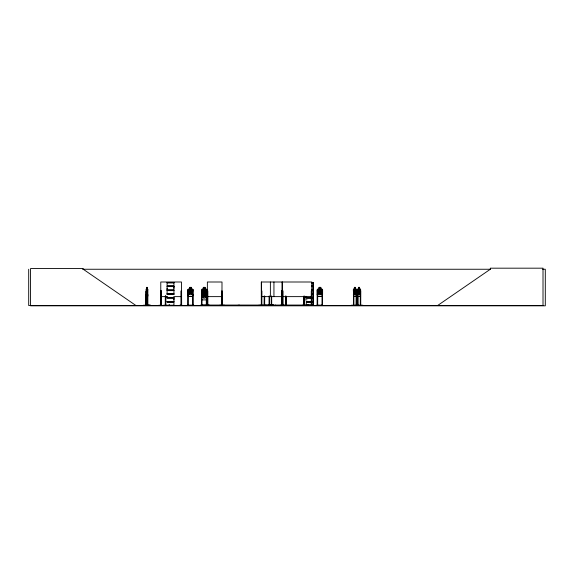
<?xml version="1.0" encoding="UTF-8"?>
<svg xmlns="http://www.w3.org/2000/svg" width="574" height="574" viewBox="0 0 574 574"><rect width="100%" height="100%" fill="white"/><g stroke="black" fill="none" stroke-linecap="round" stroke-linejoin="round"><path stroke-width="0.86" d="M167.099 289.942L167.099 286.584L173.944 286.584L173.936 289.942L167.099 289.942L167.106 288.263M173.936 299.772L173.936 298.085L167.099 298.085M173.936 288.263L173.936 286.584M313.146 298.085L313.146 301.45M313.146 286.584L313.146 289.942M258.731 305.239L264.219 305.44M147.611 296.406L147.798 294.613L147.669 296.406L146.191 296.406M167.034 293.938L173.951 294.039M306.251 305.468L306.315 302.125L313.153 302.125L313.153 305.368L306.272 305.382M143.199 305.504L150.323 305.239L143.285 305.44M143.285 305.239L150.323 305.239M356.11 296.406L356.483 294.613L356.16 296.406L353.649 296.406L353.326 289.791L353.656 289.153L354.423 289.153M360.221 296.406L360.63 289.784L360.207 289.153M209.79 305.239L202.026 305.131M268.912 305.468L273.705 305.21L264.765 305.131M268.919 305.239L273.69 305.217M147.554 293.171L147.253 294.613L146.686 294.613L146.607 287.352L147.274 287.352L147.554 289.813L147.618 305.512M351.144 305.239L362.955 305.239M158.847 305.232L162.7 305.44M145.997 305.512L146.248 289.153M173.951 305.368L163.497 305.44L171.303 305.468M193.194 294.62L192.577 296.406L188.351 296.406L187.798 294.62M206.848 294.613L206.245 296.349L202.113 296.349L201.567 294.613L202.062 296.406L206.288 296.406L206.905 294.62M206.913 298.121L206.288 299.915L202.062 299.915L201.51 298.121M302.398 305.239L310.017 305.239M304.801 297.332L305.282 297.497L305.842 296.327M264.09 305.468L264.212 296.048M282.214 305.476L282.186 304.981M282.193 305.504L282.15 290.889L281.662 290.889L281.619 305.512M353.706 289.153L353.369 305.512M357.817 289.153L357.451 305.512M204.129 291.52C204.767 289.023 207.063 289.203 204.574 291.872C207.472 296.478 203.921 292.532 204.193 292.195M358.52 289.21L357.997 289.813L357.997 293.171L358.52 294.613L359.496 294.613L360.02 293.171L359.532 287.352L358.485 287.352L358.563 289.21M437.632 305.512L490.325 269.249L490.325 268.18L543.011 268.18L543.011 305.512L28.7 305.512L28.7 269.249M203.368 292.718L202.471 293.314L202.471 296.672L203.368 298.114L205.047 298.114L205.951 296.672L205.951 293.314L205.047 292.718M82.57 269.249L490.598 269.249M542.609 269.249L545.3 269.249L545.3 305.82L30.551 305.82L30.551 268.56L83.244 268.56L83.244 269.249L135.93 305.512M261.378 281.999L261.378 305.512L261.328 281.999L311.79 281.999L311.732 305.512M167.091 282.53L173.951 282.53M311.431 282.523L313.153 282.53M173.951 282.666L167.091 282.659L167.106 285.909L173.944 285.909L173.944 282.666M311.445 282.666L313.153 282.666L313.153 285.909L311.438 285.909M167.106 282.867L173.936 282.867M311.431 282.867L313.146 282.867L313.146 285.909M167.056 286.139L173.994 286.139M311.46 286.139L313.196 286.139M167.056 286.347L173.994 286.347M311.46 286.347L313.196 286.347M311.438 286.584L313.153 286.584L313.153 289.942L311.438 289.942M146.628 287.409L147.253 287.409M191.336 287.409L189.657 287.409L189.657 289.21L188.76 289.813L188.76 293.171L189.657 294.613L191.336 294.613L192.24 293.171L192.24 289.813L191.336 289.21L191.4 287.352L189.599 287.352L189.599 289.153L188.372 289.153L187.798 289.791L187.705 305.512M205.047 287.409L203.368 287.409L203.368 289.21L202.471 289.813L202.471 293.171L203.368 294.613L205.047 294.613L205.951 293.171L205.951 289.813L205.047 289.21L205.112 287.352L203.311 287.352L203.311 289.153L202.084 289.153L201.51 289.791L201.531 305.512M319.072 287.409L320.751 287.409L320.751 289.21L321.648 289.813L321.648 293.171L320.751 294.613L319.072 294.613L318.168 293.171L318.168 289.813L319.072 289.21L319.008 287.352L320.809 287.352L320.809 289.153L321.978 289.153L322.61 289.784L322.61 294.62L321.992 296.406L317.766 296.406L317.207 294.62M354.409 287.409L355.435 287.409M358.52 287.409L359.546 287.409M146.198 289.153L146.664 289.153M147.217 289.153L147.855 289.813L147.812 305.512M191.4 289.153L192.563 289.153L193.194 289.784L193.194 305.512M205.112 289.153L206.274 289.153L206.905 289.784L206.984 305.476M319.008 289.153L317.781 289.153L317.207 289.791L317.121 305.512M355.421 289.153L356.145 289.153L356.519 289.784L356.483 305.512M357.767 289.153L358.535 289.153M359.532 289.153L360.257 289.153M146.205 289.21L147.654 289.21L147.877 289.784M202.113 289.21L206.245 289.21L206.848 289.813M353.677 289.21L356.131 289.21M357.781 289.21L360.242 289.21M356.468 289.784L356.095 289.153M357.437 289.791L357.616 305.512M360.63 289.784L360.537 305.512M167.056 290.179L173.994 290.179M311.46 290.179L313.196 290.179M167.056 290.387L173.994 290.387M311.46 290.387L313.196 290.387M311.438 290.623L313.153 290.623L313.153 293.859M205.112 290.853L203.311 290.853L203.311 292.654L202.084 292.654L201.51 293.3L202.113 292.718L206.253 292.718M160.777 290.889L161.265 290.889L161.172 305.512M187.763 290.889L188.258 290.889L188.258 305.512M193.137 290.889L192.642 290.889L192.699 305.512M201.474 290.889L201.969 290.889L202.026 305.512M203.368 290.918L205.047 290.918M206.848 290.889L206.353 290.889L206.296 305.512M207.372 290.889L207.781 290.889L207.781 305.512L207.81 304.981M261.328 290.889L261.809 290.889L261.794 305.512M282.53 290.889L283.032 290.889L283.09 305.512M311.79 290.889L311.295 290.889L311.237 305.512M317.178 290.889L317.673 290.889L317.673 305.512M322.552 290.889L322.057 290.889L322 305.512M353.354 290.889L353.799 290.889L353.785 305.512L353.814 304.981L353.319 304.981L353.319 305.512M357.466 290.889L357.911 290.889M204.15 292.259C203.799 294.735 201.13 294.692 203.835 291.865C201.452 289.798 203.576 288.722 204.186 291.456M205.112 292.654L206.274 292.654L206.913 293.292M167.106 293.773L173.936 293.773L173.944 290.623L167.099 290.623L167.099 293.859L173.951 293.866M311.431 293.773L313.146 293.773L313.146 290.623M311.445 293.859L313.153 293.866M311.431 294.031L313.153 294.003M167.091 294.161L173.951 294.161M311.445 294.175L313.153 294.153L313.153 297.411L306.308 297.411M167.106 294.369L173.936 294.369M311.431 294.369L313.146 294.369L313.146 297.411M146.054 294.62L146.248 296.406M353.326 294.62L353.699 296.406M357.437 294.62L357.81 296.406L360.271 296.406M146.205 296.349L147.654 296.349M188.394 296.349L192.534 296.349M321.949 296.349L317.809 296.349L317.271 294.613L317.271 289.82L317.809 289.21L321.949 289.21L322.552 289.813L322.495 305.512M353.677 296.349L356.131 296.349M357.781 296.349L360.242 296.349M160.777 296.629L167.673 296.629M173.707 296.629L181.463 296.629M207.372 296.629L222.002 296.629M261.328 296.629L311.79 296.629M167.099 297.411L173.944 297.411M167.056 297.648L173.994 297.648M306.258 297.648L313.196 297.648M167.056 297.856L173.994 297.856M306.258 297.856L313.196 297.856M303.811 296.514L304.356 299.858M307.004 299.858L304.285 299.915L303.811 298.121M167.099 301.45L173.944 301.45L173.944 298.085M306.308 301.45L313.153 301.45L313.153 298.085L305.433 298.114L304.658 296.672M167.056 301.68L173.994 301.68M306.258 301.68L313.196 301.68M167.056 301.888L173.994 301.888M306.258 301.888L313.196 301.888M167.099 302.125L173.944 302.125L173.944 305.368M145.767 304.981L146.205 304.981M147.418 304.981L147.848 304.981M160.727 304.981L161.308 304.981M165.255 304.981L165.85 304.981L165.85 305.512M181.061 304.981L181.649 304.981L181.635 305.512L181.599 290.889L181.111 290.889L181.068 305.512M187.705 304.981L188.315 304.981L188.315 305.512M193.194 304.981L192.584 304.981L192.584 305.512M317.121 304.981L317.731 304.981L317.731 305.512M322 304.981L322.681 305.476M356.153 304.981L356.676 304.981M357.423 304.981L357.946 304.981M360.264 304.981L360.788 304.981M179.669 305.239L183.551 305.476M188.315 305.131L192.584 305.131M219.749 305.232L224.513 305.232M280.198 305.21L288.406 305.44M317.731 305.131L322 305.131M163.497 305.239L173.936 305.275M306.315 305.275L313.146 305.275L313.146 302.125M311.919 305.468L311.847 304.981M193.137 289.813L192.534 289.21L188.394 289.21L187.856 289.82L187.856 294.613M355.385 289.21L355.909 289.813L355.909 293.171L355.385 294.613L354.409 294.613L353.885 293.171L353.885 289.813L354.409 289.21L354.423 287.352M306.387 296.327L306.925 297.454M357.473 294.613L357.76 296.406M360.623 304.981L360.737 305.512L360.745 290.889L360.307 290.889L360.271 305.512M360.458 290.889L360.422 305.512M359.582 287.352L359.546 289.21M357.911 296.048L357.939 305.512M357.753 290.889L357.789 305.512M357.702 304.981L357.674 305.512M356.669 305.512L356.641 290.889L356.196 290.889L356.16 305.512M356.432 289.813L356.318 305.512M356.203 304.981L356.203 305.512M355.435 289.21L355.421 287.352L354.373 287.352L354.373 289.153M353.641 290.889L353.677 305.512M353.512 290.889L353.476 305.512M317.235 304.981L317.235 305.512M312.45 305.512L312.45 305.059L200.606 305.059L200.606 305.512M311.352 304.981L311.388 305.512M308.582 304.981L308.503 305.512M308.439 305.512L308.374 304.981L308.36 305.512M308.195 304.981L308.181 305.512M308.016 304.981L308.066 305.512M307.965 305.131L307.965 305.512M304.442 304.981L304.442 305.512M304.299 296.048L304.342 305.512M304.22 304.981L304.234 305.512M303.976 297.77L304.041 305.512M303.876 296.048L303.876 305.512M286.06 296.17L286.06 305.512M285.895 296.17L285.895 305.512M285.816 296.17L285.787 305.512M285.651 296.17L285.651 305.512L285.63 304.981M282.975 304.981L282.968 305.512M282.537 281.999L282.595 305.512M282.48 304.981L282.494 305.512M282.013 281.999L281.956 305.512M281.856 304.981L281.877 305.512M281.798 290.889L281.755 305.512M275.592 305.059L275.592 305.512M273.942 281.999L273.942 296.629M271.674 296.17L271.703 305.512M271.538 304.981L271.538 305.512M271.43 296.17L271.43 305.512L271.402 304.981M271.265 296.17L271.237 305.512M270.383 281.999L270.383 296.629M269.644 304.981L269.622 305.512M269.586 296.048L269.529 305.512M269.149 304.981L269.149 305.512M269.091 296.048L269.034 305.512M264.765 304.981L264.765 305.512M264.707 296.048L264.65 305.512M264.27 304.981L264.27 305.512M261.852 304.981L261.852 305.512M261.679 290.889L261.629 305.512M261.572 290.889L261.565 305.512M260.962 305.059L260.962 305.512M239.308 305.059L239.308 305.512M238.239 305.059L238.239 305.512M222.16 305.512L222.167 290.889L221.758 290.889L221.729 305.512M222.03 304.981L222.03 305.512M221.944 305.512L222.002 281.999L207.372 281.999L207.343 305.512M221.894 304.981L221.894 305.512M207.616 290.889L207.644 305.512M207.537 290.889L207.508 305.512M206.791 304.981L206.791 305.512M206.41 304.981L206.41 305.512M201.919 304.981L201.919 305.512M201.668 305.059L201.668 305.512M201.417 304.981L201.417 305.512M193.079 304.981L193.079 305.512M187.82 304.981L187.82 305.512M181.463 305.512L181.463 281.999L160.777 281.999L160.777 305.512M181.248 290.889L181.305 305.512M181.133 304.981L181.205 305.512M169.531 304.981L169.301 305.512M169.28 305.512L169.194 304.981L169.072 305.512M169.014 304.981L168.943 305.512M165.807 296.048L165.721 305.512M165.678 296.048L165.678 305.512M165.491 304.981L165.513 305.512L165.434 296.048M165.305 296.048L165.262 305.512M161.301 304.981L161.301 305.512M161.129 290.889L161.064 305.512M160.993 304.981L160.971 305.512M160.907 290.889L160.907 305.512M147.705 304.981L147.683 305.512M147.453 294.326L147.439 305.512M146.176 305.512L146.155 290.889L145.81 305.512M145.904 304.981L145.932 305.512M147.425 293.938L146.894 292.259C146.176 298.494 146.148 285.443 146.887 291.456C147.905 287.022 146.607 292.955 147.425 293.938M355.88 293.938L354.969 292.259L354.043 293.938L354.746 291.865L354.144 289.777L354.947 291.456L355.844 289.805L355.177 291.872L355.88 293.938M359.991 293.938L359.08 292.259L358.154 293.938L358.85 291.865L358.255 289.777L359.496 289.813L359.496 293.171L358.52 293.171L358.52 289.813L359.059 291.456L359.948 289.805L359.288 291.872L359.991 293.938M192.075 293.938L191.494 293.996L190.503 292.259C189.729 295 187.662 294.412 190.123 291.865C187.734 289.798 189.865 288.722 190.475 291.456C191.156 288.866 193.302 289.411 190.862 291.872L192.075 293.938M205.786 297.447L205.205 297.497L204.215 295.761C203.619 298.372 201.266 298.057 203.835 295.366C201.452 293.3 203.576 292.223 204.186 294.957C204.868 292.374 207.02 292.919 204.581 295.38L205.786 297.447M321.483 293.938L320.909 293.996L319.919 292.259C319.137 295 317.078 294.412 319.531 291.865C317.149 289.798 319.273 288.722 319.89 291.456C320.565 288.866 322.717 289.411 320.278 291.872L321.483 293.938M147.152 287.71L146.786 288.313L147.152 287.71M191.034 287.71L189.958 287.71L189.958 288.313L191.034 288.313L191.034 287.71M204.746 287.71L203.67 287.71L203.67 288.313L204.746 288.313L204.746 287.71M320.45 287.71L319.374 287.71L319.374 288.313L320.45 288.313L320.45 287.71M355.213 287.71L354.581 287.71L354.581 288.313L355.213 288.313L355.213 287.71M359.324 287.71L358.693 287.71L358.693 288.313L359.324 288.313L359.324 287.71M147.253 289.813L146.686 289.813L146.686 293.171L147.253 293.171L147.253 289.813M191.336 289.813L189.657 289.813L189.657 293.171L191.336 293.171L191.336 289.813M205.047 289.813L203.368 289.813L203.368 293.171L205.047 293.171L205.047 289.813M320.751 289.813L319.072 289.813L319.072 293.171L320.751 293.171L320.751 289.813M355.385 289.813L354.409 289.813L354.409 293.171L355.385 293.171L355.385 289.813M204.746 291.219L203.67 291.219L203.67 291.814L204.746 291.814L204.746 291.219M205.047 293.314L203.368 293.314L203.368 296.672L205.047 296.672L205.047 293.314"/></g></svg>
